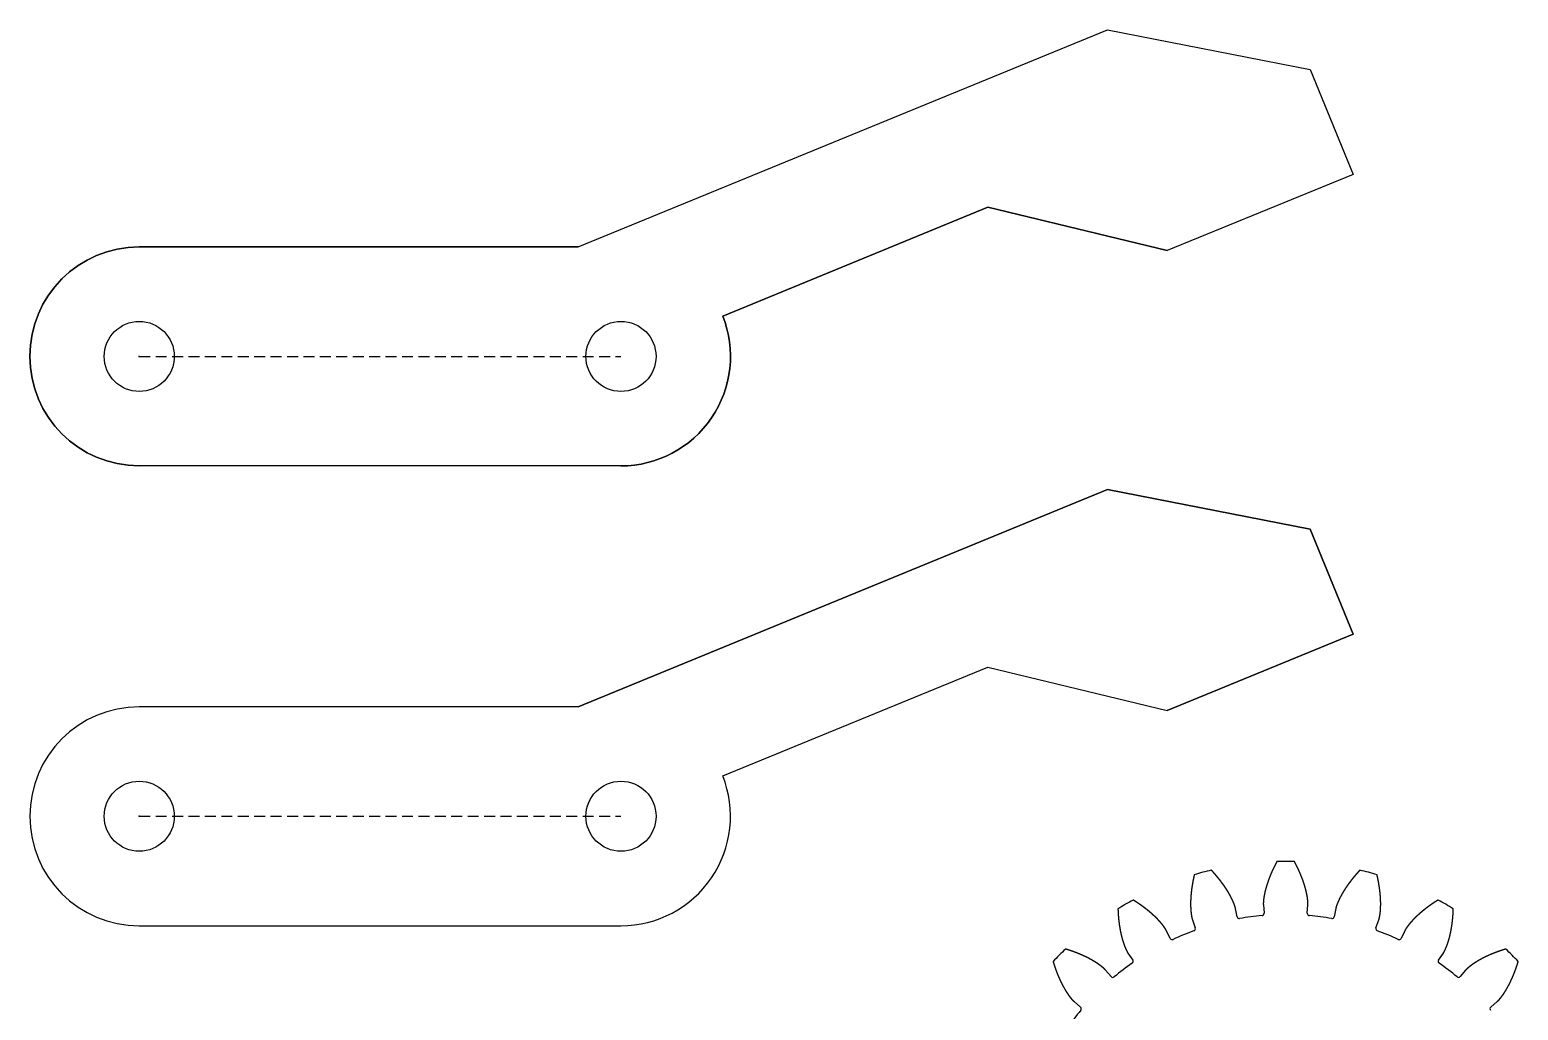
# Model space of a CAD drawing. Header units: millimetres. Extents: x -97 to 15, y -39 to 53.
# Drawn here: x -97.4 to -29.4, y 7.8 to 52.6 of the extents above; entities that cross this region are included whole.
import ezdxf

# ---------------------------------------------------------------- set-up
doc = ezdxf.new("R2010")
doc.units = ezdxf.units.MM
doc.linetypes.add('DASHED', pattern=[0.75, 0.5, -0.25])
doc.layers.get('0').update_dxf_attribs({"linetype": 'CONTINUOUS'})

msp = doc.modelspace()

# ---------------------------------------------------------------- linework, layer by layer
for p, q in [((-72.304, 42.686), (-48.129, 52.601)), ((-48.129, 52.601), (-38.881, 50.792)), ((-38.881, 50.792), (-36.914, 45.997)), ((-36.914, 45.997), (-45.406, 42.514)), ((-65.706, 39.528), (-53.597, 44.495)), ((-53.597, 44.495), (-45.406, 42.514)), ((-72.304, 42.686), (-92.354, 42.686)), ((-72.304, 21.686), (-48.129, 31.601)), ((-48.129, 31.601), (-38.881, 29.792)), ((-38.881, 29.792), (-36.914, 24.997)), ((-36.914, 24.997), (-45.406, 21.514)), ((-65.706, 18.528), (-53.597, 23.495)), ((-53.597, 23.495), (-45.406, 21.514)), ((-72.304, 21.686), (-92.354, 21.686)), ((-42.219, 12.096), (-42.289, 12.478)), ((-41.018, 12.645), (-40.987, 12.258)), ((-39.013, 12.258), (-38.982, 12.645)), ((-37.711, 12.478), (-37.781, 12.096)), ((-44.256, 11.951), (-44.126, 11.585)), ((-35.874, 11.585), (-35.744, 11.951)), ((-45.274, 11.11), (-45.441, 11.46)), ((-34.559, 11.46), (-34.726, 11.11)), ((-47.204, 10.442), (-46.984, 10.122)), ((-33.016, 10.122), (-32.796, 10.442)), ((-47.97, 9.366), (-48.221, 9.661)), ((-31.779, 9.661), (-32.03, 9.366)), ((-49.661, 8.221), (-49.366, 7.97)), ((-30.634, 7.97), (-30.339, 8.221))]:
    msp.add_line(p, q)
at = {"linetype": 'DASHED'}
for p, q in [((-92.354, 37.686), (-70.354, 37.686)), ((-92.354, 37.686), (-70.354, 37.686)), ((-92.354, 16.686), (-70.354, 16.686)), ((-92.354, 16.686), (-70.354, 16.686))]:
    msp.add_line(p, q, dxfattribs=at)
for points in [[(-48.129, 52.601), (-38.881, 50.792), (-36.914, 45.997), (-45.406, 42.514), (-53.597, 44.495), (-65.706, 39.528, -0.529593), (-70.354, 32.686), (-92.354, 32.686, -1), (-92.354, 42.686), (-72.304, 42.686)], [(-65.706, 18.528), (-53.597, 23.495), (-45.406, 21.514), (-36.914, 24.997), (-38.881, 29.792), (-48.129, 31.601), (-72.304, 21.686), (-92.354, 21.686, 1), (-92.354, 11.686), (-70.354, 11.686, 0.529593)]]:
    msp.add_lwpolyline(points, format="xyb", close=True)
for centre in [(-92.354, 37.686), (-70.354, 37.686), (-92.354, 16.686), (-70.354, 16.686)]:
    msp.add_circle(centre, 1.6)
for centre, radius, start, end in [((-92.354, 37.686), 5, 90, 270), ((-70.354, 37.686), 5, -90, 21.62158), ((-92.354, 16.686), 5, 90, 270), ((-70.354, 16.686), 5, -90, 21.62158), ((-40, 0), 14.625, 88.42315, 91.57685), ((-40, 0), 14.625, 103.42315, 106.57685), ((-40, 0), 14.625, 73.42315, 76.57685), ((-40, 0), 14.625, 118.42315, 121.57685), ((-41.087, 12.25), 0.1, -84.93016, 4.60396), ((-38.913, 12.25), 0.1, 175.39604, 264.93016), ((-40, 0), 14.625, 58.42315, 61.57685), ((-44.22, 11.552), 0.1, -69.93016, 19.60396), ((-42.121, 12.114), 0.1, 190.39604, 279.93016), ((-40, 0), 12.198, 95.06984, 99.93016), ((-40, 0), 12.198, 80.06984, 84.93016), ((-37.879, 12.114), 0.1, 260.06984, 349.60396), ((-35.78, 11.552), 0.1, 160.39604, 249.93016), ((-45.184, 11.152), 0.1, 205.39604, 294.93016), ((-40, 0), 12.198, 110.06984, 114.93016), ((-40, 0), 12.198, 65.06984, 69.93016), ((-34.816, 11.152), 0.1, 245.06984, 334.60396), ((-40, 0), 14.625, 133.42315, 136.57685), ((-40, 0), 14.625, 43.42315, 46.57685), ((-40, 0), 12.198, 125.06984, 129.93016), ((-47.066, 10.066), 0.1, -54.93016, 34.60396), ((-32.934, 10.066), 0.1, 145.39604, 234.93016), ((-40, 0), 12.198, 50.06984, 54.93016), ((-47.894, 9.431), 0.1, 220.39604, 309.93016), ((-32.106, 9.431), 0.1, 230.06984, 319.60396), ((-40, 0), 12.198, 140.06984, 144.93016), ((-49.431, 7.894), 0.1, -39.93016, 49.60396), ((-30.569, 7.894), 0.1, 130.39604, 219.93016)]:
    msp.add_arc(centre, radius, start, end)
for points in [[(-40.402, 14.619), (-40.405, 14.614), (-40.411, 14.603), (-40.42, 14.586), (-40.432, 14.564), (-40.446, 14.536), (-40.461, 14.509), (-40.475, 14.481), (-40.489, 14.453), (-40.503, 14.425), (-40.517, 14.397), (-40.531, 14.37), (-40.544, 14.342), (-40.557, 14.314), (-40.571, 14.286), (-40.584, 14.258), (-40.597, 14.23), (-40.609, 14.202), (-40.622, 14.174), (-40.634, 14.146), (-40.647, 14.118), (-40.659, 14.09), (-40.671, 14.062), (-40.683, 14.034), (-40.694, 14.006), (-40.706, 13.977), (-40.717, 13.949), (-40.728, 13.921), (-40.739, 13.893), (-40.75, 13.865), (-40.761, 13.836), (-40.771, 13.808), (-40.782, 13.78), (-40.792, 13.752), (-40.802, 13.723), (-40.812, 13.695), (-40.821, 13.667), (-40.831, 13.639), (-40.84, 13.61), (-40.849, 13.582), (-40.858, 13.554), (-40.867, 13.525), (-40.875, 13.497), (-40.884, 13.468), (-40.892, 13.44), (-40.9, 13.412), (-40.908, 13.383), (-40.915, 13.355), (-40.923, 13.326), (-40.93, 13.298), (-40.937, 13.27), (-40.943, 13.241), (-40.95, 13.213), (-40.956, 13.184), (-40.962, 13.156), (-40.968, 13.127), (-40.973, 13.099), (-40.979, 13.071), (-40.984, 13.042), (-40.989, 13.014), (-40.993, 12.985), (-40.997, 12.957), (-41.001, 12.928), (-41.005, 12.9), (-41.008, 12.872), (-41.01, 12.843), (-41.013, 12.815), (-41.016, 12.786), (-41.018, 12.758), (-41.019, 12.73), (-41.02, 12.701), (-41.02, 12.679), (-41.019, 12.662), (-41.019, 12.651), (-41.018, 12.645)], [(-38.982, 12.645), (-38.981, 12.651), (-38.981, 12.662), (-38.98, 12.679), (-38.98, 12.701), (-38.981, 12.73), (-38.982, 12.758), (-38.984, 12.786), (-38.987, 12.815), (-38.99, 12.843), (-38.992, 12.872), (-38.995, 12.9), (-38.999, 12.928), (-39.003, 12.957), (-39.007, 12.985), (-39.011, 13.014), (-39.016, 13.042), (-39.021, 13.071), (-39.027, 13.099), (-39.032, 13.127), (-39.038, 13.156), (-39.044, 13.184), (-39.05, 13.213), (-39.057, 13.241), (-39.063, 13.27), (-39.07, 13.298), (-39.077, 13.326), (-39.085, 13.355), (-39.092, 13.383), (-39.1, 13.412), (-39.108, 13.44), (-39.116, 13.468), (-39.125, 13.497), (-39.133, 13.525), (-39.142, 13.554), (-39.151, 13.582), (-39.16, 13.61), (-39.169, 13.639), (-39.179, 13.667), (-39.188, 13.695), (-39.198, 13.723), (-39.208, 13.752), (-39.218, 13.78), (-39.229, 13.808), (-39.239, 13.836), (-39.25, 13.865), (-39.261, 13.893), (-39.272, 13.921), (-39.283, 13.949), (-39.294, 13.977), (-39.306, 14.006), (-39.317, 14.034), (-39.329, 14.062), (-39.341, 14.09), (-39.353, 14.118), (-39.366, 14.146), (-39.378, 14.174), (-39.391, 14.202), (-39.403, 14.23), (-39.416, 14.258), (-39.429, 14.286), (-39.443, 14.314), (-39.456, 14.342), (-39.469, 14.37), (-39.483, 14.397), (-39.497, 14.425), (-39.511, 14.453), (-39.525, 14.481), (-39.539, 14.509), (-39.554, 14.536), (-39.568, 14.564), (-39.58, 14.586), (-39.589, 14.603), (-39.595, 14.614), (-39.598, 14.619)], [(-44.173, 14.017), (-44.174, 14.011), (-44.177, 13.999), (-44.181, 13.98), (-44.187, 13.956), (-44.194, 13.926), (-44.2, 13.895), (-44.207, 13.865), (-44.213, 13.834), (-44.219, 13.804), (-44.226, 13.773), (-44.232, 13.743), (-44.237, 13.712), (-44.243, 13.682), (-44.249, 13.651), (-44.254, 13.621), (-44.259, 13.591), (-44.264, 13.56), (-44.269, 13.53), (-44.274, 13.5), (-44.279, 13.469), (-44.283, 13.439), (-44.287, 13.409), (-44.292, 13.379), (-44.296, 13.349), (-44.299, 13.318), (-44.303, 13.288), (-44.307, 13.258), (-44.31, 13.228), (-44.313, 13.198), (-44.316, 13.168), (-44.319, 13.138), (-44.322, 13.108), (-44.324, 13.078), (-44.326, 13.048), (-44.329, 13.018), (-44.331, 12.989), (-44.332, 12.959), (-44.334, 12.929), (-44.336, 12.899), (-44.337, 12.87), (-44.338, 12.84), (-44.339, 12.81), (-44.34, 12.781), (-44.34, 12.751), (-44.34, 12.722), (-44.341, 12.692), (-44.34, 12.663), (-44.34, 12.634), (-44.34, 12.604), (-44.339, 12.575), (-44.338, 12.546), (-44.337, 12.517), (-44.336, 12.488), (-44.334, 12.459), (-44.332, 12.43), (-44.33, 12.401), (-44.328, 12.372), (-44.326, 12.343), (-44.323, 12.314), (-44.32, 12.286), (-44.317, 12.257), (-44.313, 12.229), (-44.309, 12.2), (-44.305, 12.172), (-44.3, 12.144), (-44.295, 12.116), (-44.29, 12.088), (-44.285, 12.06), (-44.279, 12.032), (-44.273, 12.005), (-44.267, 11.983), (-44.262, 11.967), (-44.258, 11.956), (-44.256, 11.951)], [(-42.289, 12.478), (-42.29, 12.483), (-42.292, 12.494), (-42.296, 12.511), (-42.302, 12.533), (-42.31, 12.56), (-42.319, 12.587), (-42.328, 12.614), (-42.338, 12.64), (-42.348, 12.667), (-42.358, 12.694), (-42.368, 12.72), (-42.379, 12.747), (-42.39, 12.773), (-42.402, 12.8), (-42.413, 12.826), (-42.425, 12.852), (-42.438, 12.878), (-42.45, 12.905), (-42.463, 12.931), (-42.476, 12.957), (-42.489, 12.982), (-42.502, 13.008), (-42.516, 13.034), (-42.53, 13.06), (-42.544, 13.086), (-42.558, 13.111), (-42.572, 13.137), (-42.587, 13.162), (-42.602, 13.188), (-42.617, 13.213), (-42.632, 13.238), (-42.648, 13.263), (-42.663, 13.289), (-42.679, 13.314), (-42.695, 13.339), (-42.711, 13.364), (-42.727, 13.389), (-42.744, 13.414), (-42.761, 13.439), (-42.777, 13.463), (-42.794, 13.488), (-42.811, 13.513), (-42.829, 13.537), (-42.846, 13.562), (-42.864, 13.586), (-42.882, 13.611), (-42.9, 13.635), (-42.918, 13.66), (-42.936, 13.684), (-42.954, 13.708), (-42.973, 13.732), (-42.992, 13.756), (-43.01, 13.78), (-43.029, 13.804), (-43.048, 13.828), (-43.068, 13.852), (-43.087, 13.876), (-43.107, 13.899), (-43.126, 13.923), (-43.146, 13.947), (-43.166, 13.97), (-43.186, 13.994), (-43.207, 14.017), (-43.227, 14.041), (-43.248, 14.064), (-43.268, 14.087), (-43.289, 14.11), (-43.31, 14.134), (-43.331, 14.157), (-43.352, 14.18), (-43.369, 14.198), (-43.382, 14.212), (-43.391, 14.221), (-43.395, 14.225)], [(-36.605, 14.225), (-36.609, 14.221), (-36.618, 14.212), (-36.631, 14.198), (-36.648, 14.18), (-36.669, 14.157), (-36.69, 14.134), (-36.711, 14.11), (-36.732, 14.087), (-36.752, 14.064), (-36.773, 14.041), (-36.793, 14.017), (-36.814, 13.994), (-36.834, 13.97), (-36.854, 13.947), (-36.874, 13.923), (-36.893, 13.899), (-36.913, 13.876), (-36.932, 13.852), (-36.952, 13.828), (-36.971, 13.804), (-36.99, 13.78), (-37.008, 13.756), (-37.027, 13.732), (-37.046, 13.708), (-37.064, 13.684), (-37.082, 13.66), (-37.1, 13.635), (-37.118, 13.611), (-37.136, 13.586), (-37.154, 13.562), (-37.171, 13.537), (-37.189, 13.513), (-37.206, 13.488), (-37.223, 13.463), (-37.239, 13.439), (-37.256, 13.414), (-37.273, 13.389), (-37.289, 13.364), (-37.305, 13.339), (-37.321, 13.314), (-37.337, 13.289), (-37.352, 13.263), (-37.368, 13.238), (-37.383, 13.213), (-37.398, 13.188), (-37.413, 13.162), (-37.428, 13.137), (-37.442, 13.111), (-37.456, 13.086), (-37.47, 13.06), (-37.484, 13.034), (-37.498, 13.008), (-37.511, 12.982), (-37.524, 12.957), (-37.537, 12.931), (-37.55, 12.905), (-37.562, 12.878), (-37.575, 12.852), (-37.587, 12.826), (-37.598, 12.8), (-37.61, 12.773), (-37.621, 12.747), (-37.632, 12.72), (-37.642, 12.694), (-37.652, 12.667), (-37.662, 12.64), (-37.672, 12.614), (-37.681, 12.587), (-37.69, 12.56), (-37.698, 12.533), (-37.704, 12.511), (-37.708, 12.494), (-37.71, 12.483), (-37.711, 12.478)], [(-35.744, 11.951), (-35.742, 11.956), (-35.738, 11.967), (-35.733, 11.983), (-35.727, 12.005), (-35.721, 12.032), (-35.715, 12.06), (-35.71, 12.088), (-35.705, 12.116), (-35.7, 12.144), (-35.695, 12.172), (-35.691, 12.2), (-35.687, 12.229), (-35.683, 12.257), (-35.68, 12.286), (-35.677, 12.314), (-35.674, 12.343), (-35.672, 12.372), (-35.67, 12.401), (-35.668, 12.43), (-35.666, 12.459), (-35.664, 12.488), (-35.663, 12.517), (-35.662, 12.546), (-35.661, 12.575), (-35.66, 12.604), (-35.66, 12.634), (-35.66, 12.663), (-35.659, 12.692), (-35.66, 12.722), (-35.66, 12.751), (-35.66, 12.781), (-35.661, 12.81), (-35.662, 12.84), (-35.663, 12.87), (-35.664, 12.899), (-35.666, 12.929), (-35.668, 12.959), (-35.669, 12.989), (-35.671, 13.018), (-35.674, 13.048), (-35.676, 13.078), (-35.678, 13.108), (-35.681, 13.138), (-35.684, 13.168), (-35.687, 13.198), (-35.69, 13.228), (-35.693, 13.258), (-35.697, 13.288), (-35.701, 13.318), (-35.704, 13.349), (-35.708, 13.379), (-35.713, 13.409), (-35.717, 13.439), (-35.721, 13.469), (-35.726, 13.5), (-35.731, 13.53), (-35.736, 13.56), (-35.741, 13.591), (-35.746, 13.621), (-35.751, 13.651), (-35.757, 13.682), (-35.763, 13.712), (-35.768, 13.743), (-35.774, 13.773), (-35.781, 13.804), (-35.787, 13.834), (-35.793, 13.865), (-35.8, 13.895), (-35.806, 13.926), (-35.813, 13.956), (-35.819, 13.98), (-35.823, 13.999), (-35.826, 14.011), (-35.827, 14.017)], [(-47.658, 12.46), (-47.658, 12.453), (-47.658, 12.441), (-47.657, 12.422), (-47.656, 12.397), (-47.655, 12.366), (-47.653, 12.334), (-47.652, 12.303), (-47.65, 12.272), (-47.648, 12.241), (-47.646, 12.21), (-47.644, 12.179), (-47.642, 12.148), (-47.64, 12.117), (-47.637, 12.087), (-47.634, 12.056), (-47.632, 12.025), (-47.629, 11.995), (-47.626, 11.964), (-47.622, 11.934), (-47.619, 11.903), (-47.615, 11.873), (-47.612, 11.842), (-47.608, 11.812), (-47.604, 11.782), (-47.6, 11.752), (-47.596, 11.722), (-47.591, 11.692), (-47.587, 11.662), (-47.582, 11.632), (-47.577, 11.602), (-47.572, 11.573), (-47.567, 11.543), (-47.562, 11.513), (-47.556, 11.484), (-47.551, 11.454), (-47.545, 11.425), (-47.539, 11.396), (-47.533, 11.367), (-47.526, 11.338), (-47.52, 11.309), (-47.513, 11.28), (-47.507, 11.251), (-47.5, 11.222), (-47.492, 11.193), (-47.485, 11.165), (-47.478, 11.136), (-47.47, 11.108), (-47.462, 11.08), (-47.454, 11.052), (-47.446, 11.023), (-47.438, 10.996), (-47.429, 10.968), (-47.42, 10.94), (-47.411, 10.912), (-47.402, 10.885), (-47.392, 10.857), (-47.383, 10.83), (-47.373, 10.803), (-47.363, 10.776), (-47.353, 10.749), (-47.342, 10.722), (-47.331, 10.696), (-47.32, 10.669), (-47.308, 10.643), (-47.297, 10.617), (-47.285, 10.591), (-47.273, 10.566), (-47.26, 10.54), (-47.248, 10.514), (-47.234, 10.49), (-47.223, 10.47), (-47.214, 10.456), (-47.208, 10.446), (-47.204, 10.442)], [(-45.441, 11.46), (-45.443, 11.465), (-45.448, 11.475), (-45.456, 11.49), (-45.467, 11.51), (-45.482, 11.534), (-45.498, 11.558), (-45.514, 11.581), (-45.53, 11.604), (-45.546, 11.628), (-45.563, 11.651), (-45.58, 11.674), (-45.597, 11.697), (-45.615, 11.72), (-45.633, 11.742), (-45.651, 11.764), (-45.669, 11.787), (-45.688, 11.809), (-45.707, 11.831), (-45.726, 11.853), (-45.745, 11.874), (-45.764, 11.896), (-45.784, 11.917), (-45.804, 11.939), (-45.824, 11.96), (-45.844, 11.981), (-45.864, 12.002), (-45.885, 12.023), (-45.906, 12.044), (-45.927, 12.065), (-45.948, 12.085), (-45.969, 12.106), (-45.99, 12.126), (-46.012, 12.147), (-46.034, 12.167), (-46.055, 12.187), (-46.078, 12.207), (-46.1, 12.227), (-46.122, 12.247), (-46.145, 12.266), (-46.167, 12.286), (-46.19, 12.305), (-46.213, 12.325), (-46.236, 12.344), (-46.259, 12.363), (-46.283, 12.382), (-46.306, 12.401), (-46.33, 12.42), (-46.354, 12.439), (-46.377, 12.458), (-46.402, 12.476), (-46.426, 12.495), (-46.45, 12.513), (-46.474, 12.532), (-46.499, 12.55), (-46.524, 12.568), (-46.548, 12.586), (-46.573, 12.604), (-46.598, 12.622), (-46.624, 12.64), (-46.649, 12.657), (-46.674, 12.675), (-46.7, 12.692), (-46.725, 12.71), (-46.751, 12.727), (-46.777, 12.744), (-46.803, 12.761), (-46.829, 12.778), (-46.855, 12.795), (-46.882, 12.812), (-46.908, 12.829), (-46.929, 12.842), (-46.945, 12.852), (-46.956, 12.859), (-46.961, 12.862)], [(-33.039, 12.862), (-33.044, 12.859), (-33.055, 12.852), (-33.071, 12.842), (-33.092, 12.829), (-33.118, 12.812), (-33.145, 12.795), (-33.171, 12.778), (-33.197, 12.761), (-33.223, 12.744), (-33.249, 12.727), (-33.275, 12.71), (-33.3, 12.692), (-33.326, 12.675), (-33.351, 12.657), (-33.376, 12.64), (-33.402, 12.622), (-33.427, 12.604), (-33.452, 12.586), (-33.476, 12.568), (-33.501, 12.55), (-33.526, 12.532), (-33.55, 12.513), (-33.574, 12.495), (-33.598, 12.476), (-33.623, 12.458), (-33.646, 12.439), (-33.67, 12.42), (-33.694, 12.401), (-33.717, 12.382), (-33.741, 12.363), (-33.764, 12.344), (-33.787, 12.325), (-33.81, 12.305), (-33.833, 12.286), (-33.855, 12.266), (-33.878, 12.247), (-33.9, 12.227), (-33.922, 12.207), (-33.945, 12.187), (-33.966, 12.167), (-33.988, 12.147), (-34.01, 12.126), (-34.031, 12.106), (-34.052, 12.085), (-34.073, 12.065), (-34.094, 12.044), (-34.115, 12.023), (-34.136, 12.002), (-34.156, 11.981), (-34.176, 11.96), (-34.196, 11.939), (-34.216, 11.917), (-34.236, 11.896), (-34.255, 11.874), (-34.274, 11.853), (-34.293, 11.831), (-34.312, 11.809), (-34.331, 11.787), (-34.349, 11.764), (-34.367, 11.742), (-34.385, 11.72), (-34.403, 11.697), (-34.42, 11.674), (-34.437, 11.651), (-34.454, 11.628), (-34.47, 11.604), (-34.486, 11.581), (-34.502, 11.558), (-34.518, 11.534), (-34.533, 11.51), (-34.544, 11.49), (-34.552, 11.475), (-34.557, 11.465), (-34.559, 11.46)], [(-32.796, 10.442), (-32.792, 10.446), (-32.786, 10.456), (-32.777, 10.47), (-32.766, 10.49), (-32.752, 10.514), (-32.74, 10.54), (-32.727, 10.566), (-32.715, 10.591), (-32.703, 10.617), (-32.692, 10.643), (-32.68, 10.669), (-32.669, 10.696), (-32.658, 10.722), (-32.647, 10.749), (-32.637, 10.776), (-32.627, 10.803), (-32.617, 10.83), (-32.608, 10.857), (-32.598, 10.885), (-32.589, 10.912), (-32.58, 10.94), (-32.571, 10.968), (-32.562, 10.996), (-32.554, 11.023), (-32.546, 11.052), (-32.538, 11.08), (-32.53, 11.108), (-32.522, 11.136), (-32.515, 11.165), (-32.508, 11.193), (-32.5, 11.222), (-32.493, 11.251), (-32.487, 11.28), (-32.48, 11.309), (-32.474, 11.338), (-32.467, 11.367), (-32.461, 11.396), (-32.455, 11.425), (-32.449, 11.454), (-32.444, 11.484), (-32.438, 11.513), (-32.433, 11.543), (-32.428, 11.573), (-32.423, 11.602), (-32.418, 11.632), (-32.413, 11.662), (-32.409, 11.692), (-32.404, 11.722), (-32.4, 11.752), (-32.396, 11.782), (-32.392, 11.812), (-32.388, 11.842), (-32.385, 11.873), (-32.381, 11.903), (-32.378, 11.934), (-32.374, 11.964), (-32.371, 11.995), (-32.368, 12.025), (-32.366, 12.056), (-32.363, 12.087), (-32.36, 12.117), (-32.358, 12.148), (-32.356, 12.179), (-32.354, 12.21), (-32.352, 12.241), (-32.35, 12.272), (-32.348, 12.303), (-32.347, 12.334), (-32.345, 12.366), (-32.344, 12.397), (-32.343, 12.422), (-32.342, 12.441), (-32.342, 12.453), (-32.342, 12.46)], [(-48.221, 9.661), (-48.225, 9.666), (-48.232, 9.674), (-48.244, 9.687), (-48.26, 9.703), (-48.28, 9.722), (-48.302, 9.741), (-48.323, 9.759), (-48.345, 9.778), (-48.367, 9.796), (-48.389, 9.814), (-48.411, 9.832), (-48.434, 9.85), (-48.457, 9.867), (-48.48, 9.884), (-48.503, 9.901), (-48.527, 9.918), (-48.55, 9.934), (-48.574, 9.951), (-48.598, 9.967), (-48.622, 9.983), (-48.647, 9.999), (-48.671, 10.014), (-48.696, 10.03), (-48.721, 10.045), (-48.746, 10.061), (-48.771, 10.076), (-48.796, 10.09), (-48.822, 10.105), (-48.847, 10.12), (-48.873, 10.134), (-48.899, 10.149), (-48.925, 10.163), (-48.951, 10.177), (-48.977, 10.191), (-49.003, 10.204), (-49.03, 10.218), (-49.056, 10.231), (-49.083, 10.245), (-49.11, 10.258), (-49.137, 10.271), (-49.164, 10.284), (-49.191, 10.297), (-49.218, 10.309), (-49.246, 10.322), (-49.273, 10.334), (-49.301, 10.347), (-49.329, 10.359), (-49.357, 10.371), (-49.384, 10.383), (-49.412, 10.394), (-49.441, 10.406), (-49.469, 10.417), (-49.497, 10.429), (-49.526, 10.44), (-49.554, 10.451), (-49.583, 10.462), (-49.611, 10.473), (-49.64, 10.484), (-49.669, 10.495), (-49.698, 10.505), (-49.727, 10.516), (-49.756, 10.526), (-49.786, 10.536), (-49.815, 10.546), (-49.844, 10.556), (-49.874, 10.566), (-49.904, 10.575), (-49.933, 10.585), (-49.963, 10.594), (-49.993, 10.604), (-50.017, 10.611), (-50.035, 10.617), (-50.047, 10.62), (-50.053, 10.622)], [(-29.947, 10.622), (-29.953, 10.62), (-29.965, 10.617), (-29.983, 10.611), (-30.007, 10.604), (-30.037, 10.594), (-30.067, 10.585), (-30.096, 10.575), (-30.126, 10.566), (-30.156, 10.556), (-30.185, 10.546), (-30.214, 10.536), (-30.244, 10.526), (-30.273, 10.516), (-30.302, 10.505), (-30.331, 10.495), (-30.36, 10.484), (-30.389, 10.473), (-30.417, 10.462), (-30.446, 10.451), (-30.474, 10.44), (-30.503, 10.429), (-30.531, 10.417), (-30.559, 10.406), (-30.588, 10.394), (-30.616, 10.383), (-30.643, 10.371), (-30.671, 10.359), (-30.699, 10.347), (-30.727, 10.334), (-30.754, 10.322), (-30.782, 10.309), (-30.809, 10.297), (-30.836, 10.284), (-30.863, 10.271), (-30.89, 10.258), (-30.917, 10.245), (-30.944, 10.231), (-30.97, 10.218), (-30.997, 10.204), (-31.023, 10.191), (-31.049, 10.177), (-31.075, 10.163), (-31.101, 10.149), (-31.127, 10.134), (-31.153, 10.12), (-31.178, 10.105), (-31.204, 10.09), (-31.229, 10.076), (-31.254, 10.061), (-31.279, 10.045), (-31.304, 10.03), (-31.329, 10.014), (-31.353, 9.999), (-31.378, 9.983), (-31.402, 9.967), (-31.426, 9.951), (-31.45, 9.934), (-31.473, 9.918), (-31.497, 9.901), (-31.52, 9.884), (-31.543, 9.867), (-31.566, 9.85), (-31.589, 9.832), (-31.611, 9.814), (-31.633, 9.796), (-31.655, 9.778), (-31.677, 9.759), (-31.698, 9.741), (-31.72, 9.722), (-31.74, 9.703), (-31.756, 9.687), (-31.768, 9.674), (-31.775, 9.666), (-31.779, 9.661)], [(-50.622, 10.053), (-50.62, 10.047), (-50.617, 10.035), (-50.611, 10.017), (-50.604, 9.993), (-50.594, 9.963), (-50.585, 9.933), (-50.575, 9.904), (-50.566, 9.874), (-50.556, 9.844), (-50.546, 9.815), (-50.536, 9.786), (-50.526, 9.756), (-50.516, 9.727), (-50.505, 9.698), (-50.495, 9.669), (-50.484, 9.64), (-50.473, 9.611), (-50.462, 9.583), (-50.451, 9.554), (-50.44, 9.526), (-50.429, 9.497), (-50.417, 9.469), (-50.406, 9.441), (-50.394, 9.412), (-50.383, 9.384), (-50.371, 9.357), (-50.359, 9.329), (-50.347, 9.301), (-50.334, 9.273), (-50.322, 9.246), (-50.309, 9.218), (-50.297, 9.191), (-50.284, 9.164), (-50.271, 9.137), (-50.258, 9.11), (-50.245, 9.083), (-50.231, 9.056), (-50.218, 9.03), (-50.204, 9.003), (-50.191, 8.977), (-50.177, 8.951), (-50.163, 8.925), (-50.149, 8.899), (-50.134, 8.873), (-50.12, 8.847), (-50.105, 8.822), (-50.09, 8.796), (-50.076, 8.771), (-50.061, 8.746), (-50.045, 8.721), (-50.03, 8.696), (-50.014, 8.671), (-49.999, 8.647), (-49.983, 8.622), (-49.967, 8.598), (-49.951, 8.574), (-49.934, 8.55), (-49.918, 8.527), (-49.901, 8.503), (-49.884, 8.48), (-49.867, 8.457), (-49.85, 8.434), (-49.832, 8.411), (-49.814, 8.389), (-49.796, 8.367), (-49.778, 8.345), (-49.759, 8.323), (-49.741, 8.302), (-49.722, 8.28), (-49.703, 8.26), (-49.687, 8.244), (-49.674, 8.232), (-49.666, 8.225), (-49.661, 8.221)], [(-30.339, 8.221), (-30.334, 8.225), (-30.326, 8.232), (-30.313, 8.244), (-30.297, 8.26), (-30.278, 8.28), (-30.259, 8.302), (-30.241, 8.323), (-30.222, 8.345), (-30.204, 8.367), (-30.186, 8.389), (-30.168, 8.411), (-30.15, 8.434), (-30.133, 8.457), (-30.116, 8.48), (-30.099, 8.503), (-30.082, 8.527), (-30.066, 8.55), (-30.049, 8.574), (-30.033, 8.598), (-30.017, 8.622), (-30.001, 8.647), (-29.986, 8.671), (-29.97, 8.696), (-29.955, 8.721), (-29.939, 8.746), (-29.924, 8.771), (-29.91, 8.796), (-29.895, 8.822), (-29.88, 8.847), (-29.866, 8.873), (-29.851, 8.899), (-29.837, 8.925), (-29.823, 8.951), (-29.809, 8.977), (-29.796, 9.003), (-29.782, 9.03), (-29.769, 9.056), (-29.755, 9.083), (-29.742, 9.11), (-29.729, 9.137), (-29.716, 9.164), (-29.703, 9.191), (-29.691, 9.218), (-29.678, 9.246), (-29.666, 9.273), (-29.653, 9.301), (-29.641, 9.329), (-29.629, 9.357), (-29.617, 9.384), (-29.606, 9.412), (-29.594, 9.441), (-29.583, 9.469), (-29.571, 9.497), (-29.56, 9.526), (-29.549, 9.554), (-29.538, 9.583), (-29.527, 9.611), (-29.516, 9.64), (-29.505, 9.669), (-29.495, 9.698), (-29.484, 9.727), (-29.474, 9.756), (-29.464, 9.786), (-29.454, 9.815), (-29.444, 9.844), (-29.434, 9.874), (-29.425, 9.904), (-29.415, 9.933), (-29.406, 9.963), (-29.396, 9.993), (-29.389, 10.017), (-29.383, 10.035), (-29.38, 10.047), (-29.378, 10.053)]]:
    msp.add_open_spline(points, degree=5)
for p in [(-92.354, 37.686), (-92.354, 37.686), (-92.354, 16.686), (-92.354, 16.686)]:
    msp.add_point(p)

doc.saveas('drawing.dxf')
